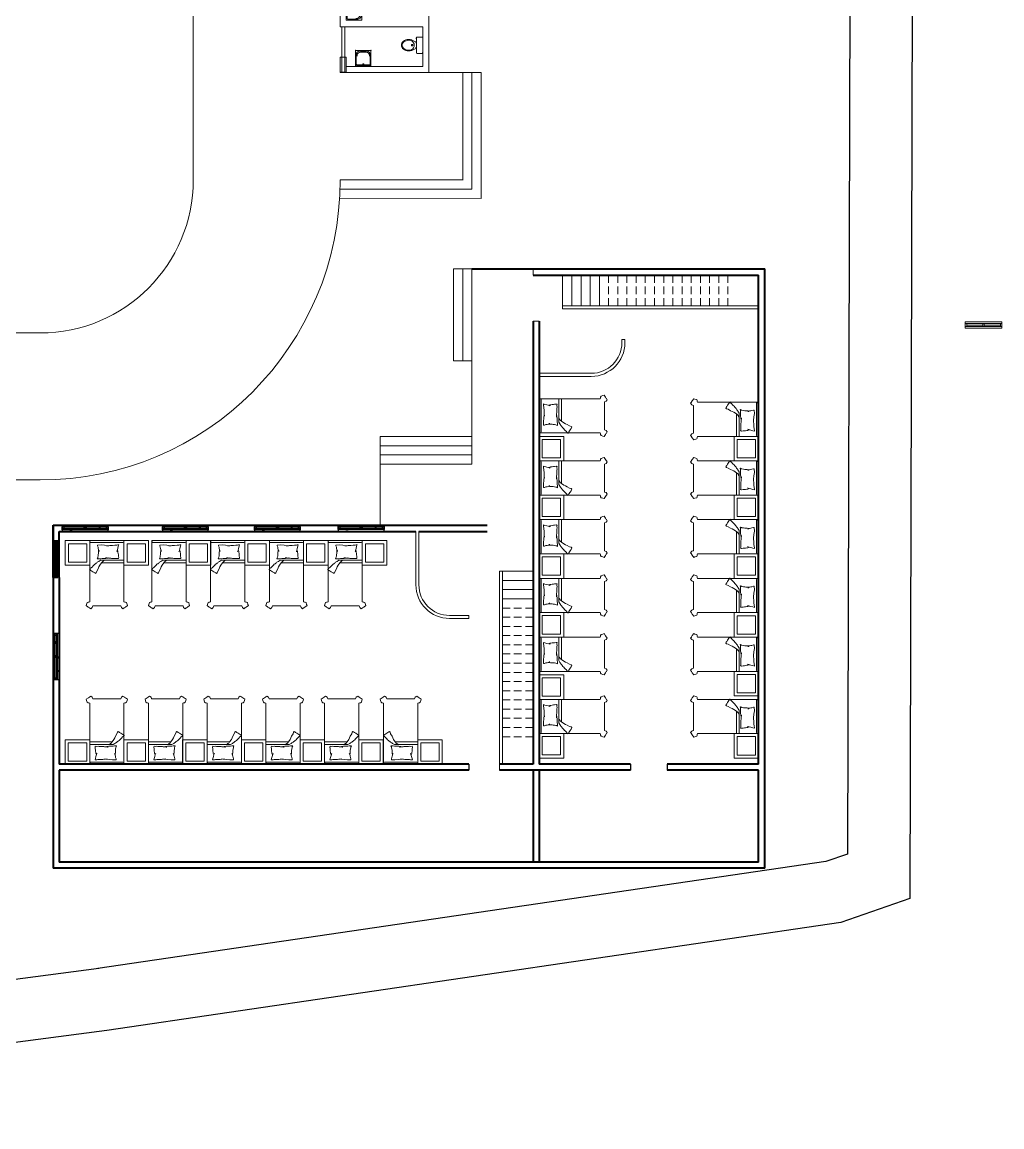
# Model space of a CAD drawing. Header units: metres. Extents: x -846 to 2173, y -239 to 2157.
# Drawn here: x -47.19 to -15.18, y 263.88 to 299.95 of the extents above; entities that cross this region are included whole.
import ezdxf

# ---------------------------------------------------------------- set-up
doc = ezdxf.new("R2010")
doc.units = ezdxf.units.M
doc.header["$MEASUREMENT"] = 0
doc.linetypes.add('ACAD_ISO02W100', pattern=[15, 12, -3])
doc.linetypes.add('DASHED2', pattern=[0.375, 0.25, -0.125])
for name, color, linetype, lineweight in [('furniture', 220, 'Continuous', 13), ('interiors', 133, 'Continuous', 13), ('JO_ DOOR LINE', 50, 'Continuous', 18), ('JO_ELEVATION LINE', 3, 'Continuous', 20), ('section line', 104, 'Continuous', 40), ('section step', 21, 'Continuous', 15), ('setback', 4, 'Continuous', 30), ('wall', 4, 'Continuous', 40)]:
    doc.layers.add(name, color=color, linetype=linetype, lineweight=lineweight)

# ---------------------------------------------------------------- blocks, each defined once
blk = doc.blocks.new('sidetable')
at = {"layer": 'furniture'}
for points in [[(-37.824, -86.501), (-37.024, -86.501), (-37.024, -87.301), (-37.824, -87.301)], [(-37.724, -86.601), (-37.124, -86.601), (-37.124, -87.201), (-37.724, -87.201)]]:
    blk.add_lwpolyline(points, close=True, dxfattribs=at)
blk = doc.blocks.new('single bed')
at = {"layer": 'furniture'}
for p, q in [((3736.554, 1456.282), (3737.319, 1456.282)), ((3736.587, 1456.196), (3737.319, 1456.196))]:
    blk.add_line(p, q, dxfattribs=at)
for points in [[(3737.319, 1456.921), (3736.201, 1456.921), (3736.201, 1454.926)], [(3737.319, 1454.926), (3737.319, 1456.921)], [(3737.287, 1456.857), (3736.233, 1456.857)], [(3736.821, 1456.356), (3736.797, 1456.354), (3736.764, 1456.348), (3736.728, 1456.342), (3736.698, 1456.338), (3736.662, 1456.335), (3736.612, 1456.333), (3736.559, 1456.329), (3736.51, 1456.327), (3736.476, 1456.325), (3736.449, 1456.323), (3736.443, 1456.325), (3736.46, 1456.359), (3736.464, 1456.378), (3736.474, 1456.426), (3736.481, 1456.469), (3736.483, 1456.502), (3736.483, 1456.549), (3736.487, 1456.581), (3736.491, 1456.604), (3736.493, 1456.612)], [(3736.801, 1456.755), (3736.683, 1456.769), (3736.574, 1456.782), (3736.456, 1456.778), (3736.456, 1456.751), (3736.474, 1456.705), (3736.478, 1456.664), (3736.488, 1456.628), (3736.497, 1456.601), (3736.506, 1456.587), (3736.51, 1456.569)], [(3737.103, 1456.621), (3737.12, 1456.572), (3737.122, 1456.555), (3737.122, 1456.542), (3737.131, 1456.496), (3737.135, 1456.456), (3737.137, 1456.416), (3737.146, 1456.367), (3737.141, 1456.352), (3737.138, 1456.333), (3737.097, 1456.34), (3737.047, 1456.338), (3737.013, 1456.34), (3736.914, 1456.34), (3736.886, 1456.346), (3736.861, 1456.348), (3736.837, 1456.352), (3736.808, 1456.354), (3736.772, 1456.357), (3736.743, 1456.361), (3736.719, 1456.361)], [(3736.751, 1456.751), (3736.824, 1456.755), (3736.856, 1456.76), (3736.897, 1456.764), (3736.942, 1456.764), (3737.019, 1456.769), (3737.051, 1456.773), (3737.083, 1456.778), (3737.115, 1456.782), (3737.147, 1456.782), (3737.133, 1456.737), (3737.115, 1456.669), (3737.097, 1456.601), (3737.092, 1456.578), (3737.083, 1456.56)], [(3736.681, 1456.282), (3736.554, 1456.282), (3736.495, 1456.245), (3736.467, 1456.228), (3736.447, 1456.214), (3736.433, 1456.2), (3736.41, 1456.186), (3736.388, 1456.169), (3736.363, 1456.149), (3736.334, 1456.121), (3736.306, 1456.09), (3736.286, 1456.07), (3736.247, 1456.031), (3736.23, 1456.017), (3736.219, 1456.006), (3736.199, 1455.994), (3736.199, 1455.989), (3736.191, 1455.98), (3736.21, 1455.969), (3736.239, 1455.949), (3736.303, 1455.907), (3736.346, 1455.882), (3736.371, 1455.865), (3736.396, 1455.851), (3736.396, 1455.851), (3736.416, 1455.873), (3736.433, 1455.927), (3736.478, 1456.006), (3736.501, 1456.062), (3736.529, 1456.115), (3736.585, 1456.194), (3736.616, 1456.231), (3736.639, 1456.251), (3736.664, 1456.27), (3736.68, 1456.281)], [(3736.201, 1454.926), (3736.17, 1454.915), (3736.146, 1454.915), (3736.118, 1454.901), (3736.1, 1454.839), (3736.087, 1454.802), (3736.154, 1454.754), (3736.191, 1454.732), (3736.198, 1454.725), (3736.236, 1454.7), (3736.283, 1454.735), (3736.304, 1454.788), (3736.309, 1454.793)], [(3736.309, 1454.793), (3737.211, 1454.793)], [(3737.319, 1454.926), (3737.349, 1454.915), (3737.374, 1454.915), (3737.402, 1454.901), (3737.42, 1454.839), (3737.432, 1454.802), (3737.365, 1454.754), (3737.328, 1454.732), (3737.321, 1454.725), (3737.284, 1454.7), (3737.236, 1454.735), (3737.215, 1454.788), (3737.211, 1454.793)]]:
    blk.add_lwpolyline(points, dxfattribs=at)
for centre, start, end in [((3736.233, 1456.889), 180, 270), ((3737.287, 1456.889), 270, 0)]:
    blk.add_arc(centre, 0.032, start, end, dxfattribs=at)
blk = doc.blocks.new('bed with table(single)')
at = {"layer": 'interiors'}
blk.add_blockref('sidetable', (116.08, 109.519), dxfattribs=at)
at = {"layer": 'section line', "rotation": 90}
blk.add_blockref('single bed', (1535.177, -3715.101), dxfattribs=at)
blk = doc.blocks.new('window')
at = {"layer": 'JO_ DOOR LINE', "linetype": 'ByBlock', "lineweight": 30}
for p, q in [((3725.6, 7181.6), (3725.6, 7161.6)), ((3875.6, 7161.6), (3875.6, 7181.6)), ((3875.6, 7176.6), (3725.6, 7176.6)), ((3725.6, 7166.6), (3725.6, 7176.6)), ((3875.6, 7171.6), (3725.6, 7171.6)), ((3875.6, 7166.6), (3725.6, 7166.6)), ((3731.2, 7176.6), (3731.2, 7166.6)), ((3758.4, 7176.6), (3750.6, 7176.6)), ((3750.6, 7166.6), (3758.4, 7166.6)), ((3797.9, 7166.6), (3797.9, 7176.6)), ((3797.9, 7176.6), (3797.9, 7176.6)), ((3797.9, 7176.6), (3797.9, 7166.6)), ((3797.9, 7166.6), (3797.9, 7166.6)), ((3800.6, 7176.6), (3806.5, 7176.6)), ((3803.9, 7176.6), (3803.9, 7166.6)), ((3845, 7176.6), (3850.6, 7176.6)), ((3850.6, 7166.6), (3845, 7166.6)), ((3870, 7166.6), (3870, 7176.6)), ((3875.6, 7176.6), (3875.6, 7166.6))]:
    blk.add_line(p, q, dxfattribs=at)
at = {"layer": 'JO_ELEVATION LINE', "linetype": 'ByBlock', "lineweight": -2}
for p, q in [((3875.6, 7181.6), (3725.6, 7181.6)), ((3725.6, 7161.6), (3875.6, 7161.6))]:
    blk.add_line(p, q, dxfattribs=at)
blk = doc.blocks.new('pocket door 100')
at = {"layer": 'JO_ DOOR LINE', "linetype": 'ByBlock', "lineweight": -2}
for p, q in [((6120, 7415), (6270, 7415)), ((6120, 7410), (6120, 7415)), ((6120, 7415), (6120, 7405)), ((6120, 7405), (6270, 7405)), ((6170, 7415), (6270, 7415)), ((6170, 7415), (6270, 7415)), ((6170, 7405), (6270, 7405))]:
    blk.add_line(p, q, dxfattribs=at)
at = {"layer": 'JO_ DOOR LINE'}
for p, q in [((6120, 7415), (6220, 7415)), ((6220, 7415), (6220, 7420)), ((6220, 7420), (6220, 7400))]:
    blk.add_line(p, q, dxfattribs=at)
at = {"layer": 'JO_ DOOR LINE', "linetype": 'ByBlock', "lineweight": 18}
for p, q in [((6220, 7420), (6270, 7420)), ((6220, 7420), (6270, 7420)), ((6220, 7400), (6270, 7400))]:
    blk.add_line(p, q, dxfattribs=at)
at = {"layer": 'JO_ DOOR LINE', "linetype": 'ByBlock', "lineweight": 30}
blk.add_line((6270, 7420), (6270, 7400), dxfattribs=at)
blk = doc.blocks.new('M_BATH_TOIL_3D BATH_P-flat-1')
at = {"layer": 'furniture'}
blk.add_lwpolyline([(29.9, -39.4), (0, 0), (-39.4, -29.9), (-9.5, -69.3)], close=True, dxfattribs=at)
for points in [[(24.3, -40.6, 0.414214), (24.8, -36.8), (1.2, -5.6, 0.414214), (-2.6, -5.1), (-27.8, -24.2, 0.414214), (-29.7, -38.5), (-15.2, -57.7, 0.414214), (-0.9, -59.6)], [(12.2, -24.3), (12.3, -24.1, 0.100067), (12.3, -23.5, 0.057853), (12.1, -22.8), (11.6, -22.2), (11.1, -21.6, 0.057853), (10.6, -21.2, 0.100067), (10, -21), (9.7, -21.1), (9.6, -21.4, 0.100067), (9.6, -22, 0.057853), (9.8, -22.6), (10.3, -23.3), (10.8, -23.9, 0.057853), (11.3, -24.2, 0.100067), (11.9, -24.4)]]:
    blk.add_lwpolyline(points, format="xyb", close=True, dxfattribs=at)
blk.add_lwpolyline([(-21.6, -22.6), (-23, -23.7, 0.414214), (-25.1, -38.5), (-13.9, -53.2, 0.414214), (0.9, -55.2), (2.3, -54.1)], format="xyb", dxfattribs=at)
for p in [(-39.4, -29.9), (-9.5, -69.3), (29.9, -39.4)]:
    blk.add_point(p, dxfattribs=at)
blk = doc.blocks.new('xibet6-flat-1')
at = {"layer": 'furniture'}
for p, q in [((-42.6, 9.2), (-3.5, -43.5)), ((-25.3, 27.2), (-41.8, 15)), ((-19.5, 26.4), (19.5, -26.4)), ((-41.3, -28.9), (-39.7, -31.1)), ((-37.9, -24.7), (-41, -27)), ((-34.7, -29.1), (-37.8, -31.4)), ((-36, -25), (-34.4, -27.2)), ((18.7, -32.1), (2.2, -44.3))]:
    blk.add_line(p, q, dxfattribs=at)
for points in [[(-40.3, 6.1), (-40.9, 5.6), (-41.9, 7), (-41.9, 7.3), (-41.9, 7.7), (-42.1, 7.9), (-42.7, 8.7), (-42.4, 9)], [(-52.7, -10.2), (-31.2, -6.1)], [(-25, -47.5), (-14.9, -28.1)]]:
    blk.add_lwpolyline(points, dxfattribs=at)
for points in [[(-65.8, -16.8, 0.077224), (-75.1, -26.3, 0.087), (-80.3, -36.9, 0.105687), (-81.1, -48.3, 0.124183), (-77.3, -57.4, 0.124183), (-69.8, -63.5, 0.105687), (-58.6, -66.1, 0.087), (-47, -64.3, 0.077224), (-35.2, -58.1, 0.077224), (-25.8, -48.6, 0.010294), (-25, -47.5, 0.105687)], [(-63.7, -19.7, 0.077224), (-72.3, -28.4, 0.087), (-76.9, -37.9, 0.105687), (-77.5, -47.8, 0.124183), (-74.5, -55.2, 0.124183), (-68.3, -60.3, 0.105687), (-58.6, -62.6, 0.087), (-48.1, -60.9, 0.077224), (-37.3, -55.2, 0.077224), (-28.7, -46.5, 0.018244), (-27.5, -44.7, 0.018244)], [(-52.7, -10.2, 0.010294), (-54, -10.6, 0.077224), (-65.8, -16.8, 0.077224)], [(-50.7, -13.3, 0.018244), (-52.9, -14, 0.077224), (-63.7, -19.7, 0.077224)]]:
    blk.add_lwpolyline(points, format="xyb", dxfattribs=at)
for centre in [(-31.2, -9.5), (-18.2, -27.1)]:
    blk.add_circle(centre, 0.547, dxfattribs=at)
for centre, radius, start, end in [((-39.3, 11.7), 4.1, 126.567, 216.567), ((-22.8, 23.9), 4.1, 36.567, 126.567), ((-49.4, -36.6), 23.3, 339.5515, 93.3598), ((-40.2, -28.1), 1.37, 126.567, 216.567), ((-38.6, -30.3), 1.37, 216.567, 306.567), ((-37.1, -25.8), 1.37, 36.567, 126.567), ((-35.5, -28), 1.37, 306.567, 36.567), ((-0.2, -41), 4.1, 216.567, 306.567), ((16.3, -28.8), 4.1, 306.567, 36.567)]:
    blk.add_arc(centre, radius, start, end, dxfattribs=at)
blk = doc.blocks.new('WINDOW_1m')
at = {"layer": 'JO_ DOOR LINE', "linetype": 'ByBlock', "lineweight": 30}
for p, q in [((429.708, 452.432), (429.708, 452.273)), ((430.904, 452.392), (429.708, 452.392)), ((429.708, 452.312), (429.708, 452.392)), ((430.904, 452.352), (429.708, 452.352)), ((429.752, 452.392), (429.752, 452.312)), ((430.285, 452.312), (430.285, 452.392)), ((430.285, 452.392), (430.285, 452.392)), ((430.285, 452.392), (430.285, 452.312)), ((430.306, 452.392), (430.354, 452.392)), ((430.332, 452.392), (430.332, 452.312)), ((430.86, 452.312), (430.86, 452.392)), ((430.904, 452.273), (430.904, 452.432)), ((430.904, 452.392), (430.904, 452.312)), ((430.904, 452.312), (429.708, 452.312)), ((430.285, 452.312), (430.285, 452.312))]:
    blk.add_line(p, q, dxfattribs=at)
at = {"layer": 'JO_ELEVATION LINE', "linetype": 'ByBlock', "lineweight": -2}
for p, q in [((430.904, 452.432), (429.708, 452.432)), ((429.708, 452.273), (430.904, 452.273))]:
    blk.add_line(p, q, dxfattribs=at)
blk = doc.blocks.new('wind_1m')
at = {"layer": 'JO_ DOOR LINE'}
for p, q in [((-16.384, 290.162), (-15.184, 290.162)), ((-16.384, 289.962), (-16.384, 290.162)), ((-16.384, 290.112), (-15.184, 290.112)), ((-16.384, 290.012), (-16.384, 290.112)), ((-16.384, 290.012), (-15.184, 290.012)), ((-16.334, 290.012), (-16.334, 290.112)), ((-16.334, 290.062), (-15.809, 290.062)), ((-15.809, 290.012), (-15.809, 290.112)), ((-15.759, 290.012), (-15.759, 290.112)), ((-15.759, 290.062), (-15.234, 290.062)), ((-15.234, 290.012), (-15.234, 290.112)), ((-15.184, 290.162), (-15.184, 289.962)), ((-15.184, 290.012), (-15.184, 290.112)), ((-15.184, 289.962), (-16.384, 289.962))]:
    blk.add_line(p, q, dxfattribs=at)

msp = doc.modelspace()

# ---------------------------------------------------------------- linework, layer by layer
for p, q in [((-18.009, 336.735), (-18.193, 271.338)), ((-32.598, 275.725), (-32.598, 275.525)), ((-27.315, 275.725), (-27.315, 275.525)), ((-26.115, 275.725), (-26.115, 275.525)), ((-18.193, 271.338), (-20.449, 270.556)), ((-20.449, 270.556), (-44.423, 267.03)), ((-44.423, 267.03), (-68.495, 263.883))]:
    msp.add_line(p, q)
at = {"layer": 'furniture'}
msp.add_line((-32.498, 291.894), (-32.498, 291.894), dxfattribs=at)
at = {"layer": 'interiors'}
for p, q in [((-41.598, 304.603), (-41.598, 294.803)), ((-33.898, 304.603), (-33.898, 298.303)), ((-36.798, 301.878), (-36.798, 299.803)), ((-34.098, 299.803), (-36.798, 299.803)), ((-34.098, 299.803), (-34.098, 298.503)), ((-32.198, 298.303), (-36.798, 298.303)), ((-34.098, 298.503), (-36.598, 298.503)), ((-32.798, 298.303), (-32.798, 294.796)), ((-32.498, 298.303), (-32.498, 294.496)), ((-32.198, 298.303), (-32.198, 294.196)), ((-32.798, 294.798), (-36.798, 294.802)), ((-35.698, 294.802), (-35.698, 294.801)), ((-32.498, 294.498), (-36.803, 294.502)), ((-32.198, 294.197), (-36.818, 294.202)), ((-33.098, 291.894), (-33.098, 288.894)), ((-33.098, 291.894), (-32.498, 291.894)), ((-32.798, 291.894), (-32.798, 288.894)), ((-32.498, 291.894), (-32.498, 285.523)), ((-32.498, 291.894), (-22.932, 291.894)), ((-32.498, 291.894), (-32.498, 288.894)), ((-30.498, 291.894), (-30.498, 291.694)), ((-29.532, 290.694), (-29.532, 291.694)), ((-29.232, 290.694), (-29.232, 291.694)), ((-28.932, 290.694), (-28.932, 291.694)), ((-28.632, 290.694), (-28.632, 291.694)), ((-28.332, 290.694), (-28.332, 291.694)), ((-23.132, 291.694), (-23.132, 290.694)), ((-22.932, 291.518), (-22.932, 290.518)), ((-23.132, 290.694), (-29.532, 290.694)), ((-29.532, 290.594), (-29.532, 290.694)), ((-23.132, 290.594), (-29.532, 290.594)), ((-23.132, 290.694), (-24.132, 290.694)), ((-30.498, 290.194), (-30.298, 290.194)), ((-53.698, 289.803), (-46.598, 289.803)), ((-27.598, 289.486), (-27.598, 289.59)), ((-27.598, 289.59), (-27.498, 289.59)), ((-27.498, 289.486), (-27.498, 289.59)), ((-32.498, 288.894), (-33.098, 288.894)), ((-30.298, 288.486), (-28.598, 288.486)), ((-30.298, 288.486), (-28.598, 288.486)), ((-30.298, 287.786), (-30.298, 288.386)), ((-30.298, 288.386), (-28.598, 288.386)), ((-35.498, 286.423), (-35.498, 283.523)), ((-32.498, 286.423), (-35.498, 286.423)), ((-32.498, 286.123), (-35.498, 286.123)), ((-32.498, 285.823), (-35.498, 285.823)), ((-32.498, 285.523), (-35.498, 285.523)), ((-46.598, 285.003), (-48.198, 285.003)), ((-34.328, 283.323), (-34.328, 281.581)), ((-34.228, 283.323), (-34.228, 281.581)), ((-34.228, 283.323), (-34.228, 281.581)), ((-31.598, 280.223), (-31.598, 282.023)), ((-31.498, 280.223), (-31.498, 282.023)), ((-33.228, 280.581), (-32.598, 280.581)), ((-32.598, 280.581), (-33.228, 280.581)), ((-33.228, 280.481), (-32.598, 280.481)), ((-32.598, 280.481), (-32.598, 280.581)), ((-31.598, 275.725), (-31.598, 280.223)), ((-31.498, 275.725), (-31.498, 280.223)), ((-31.598, 275.525), (-31.598, 275.725))]:
    msp.add_line(p, q, dxfattribs=at)
at = {"layer": 'interiors', "linetype": 'DASHED2'}
for p, q in [((-28.032, 290.694), (-28.032, 291.694)), ((-27.732, 290.694), (-27.732, 291.694)), ((-27.432, 290.694), (-27.432, 291.694)), ((-27.132, 290.694), (-27.132, 291.694)), ((-26.832, 290.694), (-26.832, 291.694)), ((-26.532, 290.694), (-26.532, 291.694)), ((-26.232, 290.694), (-26.232, 291.694)), ((-25.932, 290.694), (-25.932, 291.694)), ((-25.632, 290.694), (-25.632, 291.694)), ((-25.332, 290.694), (-25.332, 291.694)), ((-25.032, 290.694), (-25.032, 291.694)), ((-24.732, 290.694), (-24.732, 291.694)), ((-24.432, 290.694), (-24.432, 291.694)), ((-24.132, 290.694), (-24.132, 291.694)), ((-31.498, 280.823), (-30.498, 280.823)), ((-31.498, 280.523), (-30.498, 280.523)), ((-31.498, 280.223), (-30.498, 280.223)), ((-31.498, 279.923), (-30.498, 279.923)), ((-31.498, 279.623), (-30.498, 279.623)), ((-31.498, 279.323), (-30.498, 279.323)), ((-31.498, 279.023), (-30.498, 279.023)), ((-31.498, 279.023), (-30.498, 279.023)), ((-31.498, 279.023), (-30.498, 279.023)), ((-31.498, 279.023), (-30.498, 279.023)), ((-31.498, 278.723), (-30.498, 278.723)), ((-31.498, 278.423), (-30.498, 278.423)), ((-31.498, 278.123), (-30.498, 278.123)), ((-31.498, 277.823), (-30.498, 277.823)), ((-31.498, 277.523), (-30.498, 277.523)), ((-31.498, 277.523), (-30.498, 277.523)), ((-31.498, 277.223), (-30.498, 277.223)), ((-31.498, 276.923), (-30.498, 276.923)), ((-31.498, 276.623), (-30.498, 276.623))]:
    msp.add_line(p, q, dxfattribs=at)
at = {"layer": 'interiors', "linetype": 'ACAD_ISO02W100', "ltscale": 0.1}
for p, q in [((-31.598, 282.023), (-30.498, 282.023)), ((-31.498, 281.723), (-30.498, 281.723)), ((-31.498, 281.423), (-30.498, 281.423)), ((-31.498, 281.123), (-30.498, 281.123))]:
    msp.add_line(p, q, dxfattribs=at)
at = {"layer": 'interiors'}
for centre, radius, start, end in [((-46.598, 294.803), 5, 270, 0), ((-46.598, 294.803), 9.8, 270, 0), ((-46.698, 294.803), 11, 359.9904, 0), ((-28.598, 289.486), 1, 270, 0), ((-28.598, 289.486), 1.1, 270, 0), ((-33.228, 281.581), 1.1, 180, 270), ((-33.228, 281.581), 1, 180, 270)]:
    msp.add_arc(centre, radius, start, end, dxfattribs=at)
at = {"layer": 'section line'}
for p, q in [((-32.498, 291.894), (-22.932, 291.894)), ((-22.932, 272.325), (-22.932, 291.894)), ((-30.498, 291.694), (-23.132, 291.694)), ((-23.132, 275.725), (-23.132, 291.694)), ((-30.498, 290.194), (-30.498, 282.522)), ((-30.298, 290.194), (-30.298, 275.725)), ((-46.178, 283.523), (-46.178, 272.325)), ((-46.178, 281.823), (-46.178, 283.523)), ((-46.178, 283.523), (-31.998, 283.523)), ((-45.978, 281.823), (-45.978, 283.323)), ((-45.978, 283.323), (-34.328, 283.323)), ((-34.228, 283.323), (-31.998, 283.323)), ((-30.498, 282.522), (-30.498, 275.725)), ((-45.978, 281.823), (-45.978, 275.725)), ((-32.598, 275.725), (-45.978, 275.725)), ((-30.498, 275.725), (-31.598, 275.725)), ((-27.315, 275.725), (-30.298, 275.725)), ((-23.132, 275.725), (-26.115, 275.725)), ((-45.978, 275.525), (-45.978, 272.525)), ((-32.598, 275.525), (-45.978, 275.525)), ((-27.315, 275.525), (-31.598, 275.525)), ((-30.498, 275.525), (-30.498, 272.525)), ((-30.298, 275.525), (-30.298, 272.525)), ((-23.132, 275.525), (-26.115, 275.525)), ((-23.132, 272.525), (-23.132, 275.525)), ((-23.132, 272.525), (-45.978, 272.525)), ((-22.932, 272.325), (-46.178, 272.325))]:
    msp.add_line(p, q, dxfattribs=at)
at = {"layer": 'setback'}
for p, q in [((-20.057, 333.942), (-20.23, 272.792)), ((-20.23, 272.792), (-20.936, 272.548)), ((-20.936, 272.548), (-44.72, 269.05)), ((-44.687, 269.054), (-66.961, 266.142))]:
    msp.add_line(p, q, dxfattribs=at)

# ---------------------------------------------------------------- block references
for p, rotation in [((55.124, 308.643), 180), ((55.124, 306.726), 180), ((55.124, 304.809), 180), ((-66.079, 361.279), 270), ((-64.047, 361.279), 270), ((-62.13, 361.279), 270), ((-60.213, 361.279), 270), ((-58.295, 361.279), 270), ((55.124, 302.891), 180), ((55.124, 300.974), 180), ((-22.761, 197.469), 90), ((-20.843, 197.469), 90), ((-18.926, 197.469), 90), ((-17.008, 197.469), 90), ((-15.091, 197.469), 90), ((55.124, 298.942), 180)]:
    msp.add_blockref('bed with table(single)', p, dxfattribs=dict(rotation=rotation))
for p in [(-108.554, 263.408), (-108.554, 261.49), (-108.554, 259.573), (-108.554, 257.656), (-108.554, 255.624)]:
    msp.add_blockref('bed with table(single)', p)
at = {"xscale": -1, "rotation": 270}
msp.add_blockref('bed with table(single)', (-56.482, 197.469), dxfattribs=at)
at = {"layer": 'furniture'}
for name, p, xscale, yscale, zscale, rotation in [('M_BATH_TOIL_3D BATH_P-flat-1', (-36.598, 300.021), 0.01015282345141879, 0.01015282345141879, 0.01015282345141879, 142.8018069843999), ('pocket door 100', (-110.798, 361.003), 0.01, 0.01, 0.01, 270), ('M_BATH_TOIL_3D BATH_P-flat-1', (-35.795, 298.528), 0.0101528234514188, 0.0101528234514188, 0.0101528234514188, 232.8018069843998)]:
    msp.add_blockref(name, p, dxfattribs=dict(at, xscale=xscale, yscale=yscale, zscale=zscale, rotation=rotation))
at = {"layer": 'interiors'}
for name, p, rotation in [('WINDOW_1m', (406.254, -147.885), 90), ('sidetable', (-82.802, 195.722), 180), ('sidetable', (-122.692, 313.548), 90)]:
    msp.add_blockref(name, p, dxfattribs=dict(at, rotation=rotation))
msp.add_blockref('sidetable', (7.526, 363.226), dxfattribs=at)
at = {"layer": 'JO_ DOOR LINE'}
msp.add_blockref('wind_1m', (0, 0), dxfattribs=at)
at = {"layer": 'section line', "rotation": 90}
msp.add_blockref('single bed', (1426.623, -3449.662), dxfattribs=at)
at = {"layer": 'section step', "xscale": 0.01, "yscale": 0.01, "zscale": 0.01}
for p in [(-83.136, 211.707), (-79.862, 211.707), (-76.857, 211.707), (-74.122, 211.718)]:
    msp.add_blockref('window', p, dxfattribs=at)
at = {"layer": 'section step', "xscale": 0.01, "yscale": 0.01, "zscale": 0.01, "rotation": 270}
msp.add_blockref('window', (-117.795, 317.243), dxfattribs=at)
at = {"layer": 'wall', "xscale": 0.007250139127283933, "yscale": 0.007250139127283933, "zscale": 0.007250139127283933, "rotation": 323.4112343766752}
msp.add_blockref('xibet6-flat-1', (-34.103, 299.198), dxfattribs=at)

doc.saveas('drawing.dxf')
